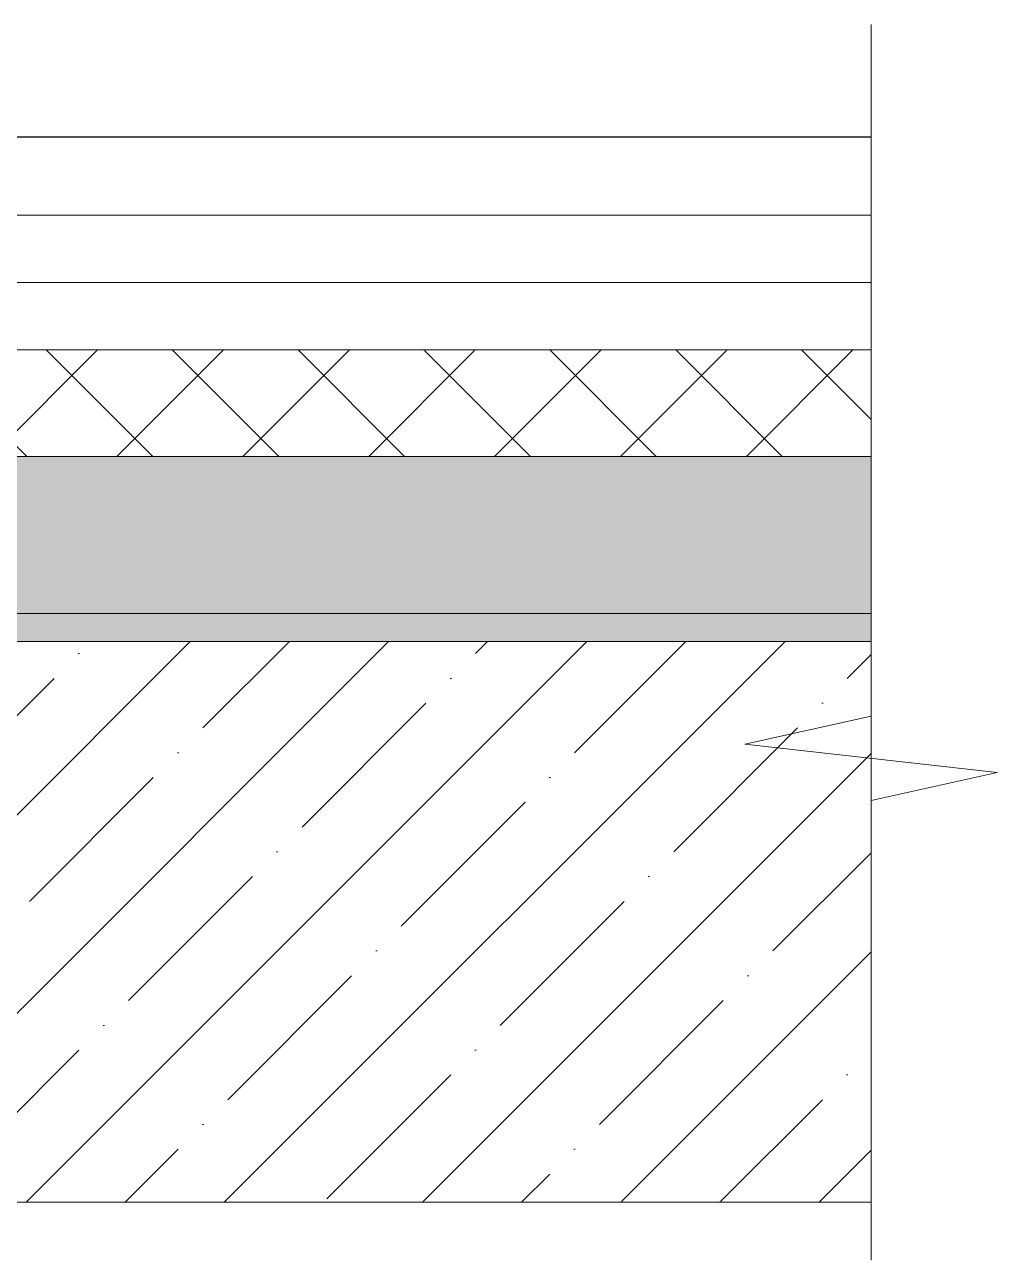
# Model space of a CAD drawing. Header units: millimetres. Extents: x -531467 to 558829, y -9025 to 266565.
# Drawn here: x -517191 to -515456, y 28433 to 30636 of the extents above; entities that cross this region are included whole.
import ezdxf

# ---------------------------------------------------------------- set-up
doc = ezdxf.new("R2010")
doc.units = ezdxf.units.MM
doc.layers.add('АР_Перегородки кирпич штрих', color=7, linetype='Continuous')
doc.layers.add('АР_Плита', color=220, linetype='Continuous')
doc.layers.add('АР_Тонкие', color=250, linetype='Continuous', lineweight=0)
doc.layers.add('АР_Штриховка', color=252, linetype='Continuous', lineweight=0)

# ---------------------------------------------------------------- blocks, each defined once
blk = doc.blocks.new('*U37')
at = {"color": 8}
blk.add_lwpolyline([(0, -6.699), (0, 1.502), (2.25, 2.002), (-2.25, 2.502), (0, 3.002), (0, 15.335)], dxfattribs=at)

msp = doc.modelspace()

# ---------------------------------------------------------------- hatches: boundary and pattern name
at = {"layer": 'АР_Перегородки кирпич штрих', "transparency": 33554559}
h = msp.add_hatch(dxfattribs=at)
h.set_pattern_fill('ANSI37', color=256, scale=50, style=0)
h.set_pattern_definition([(45, (76151.72, -1254502.72), (-112.253202, 112.253202), []), (135, (76151.72, -1254502.72), (-112.253202, -112.253202), [])])
h.paths.add_polyline_path([(-522506.5, 30056.6), (-522506.5, 29866.6), (-515681.1, 29866.6), (-515681.1, 30056.6)])
at = {"layer": 'АР_Перегородки кирпич штрих', "transparency": 33554687}
msp.add_hatch(color=256, dxfattribs=at).paths.add_polyline_path([(-522506.5, 29586.6), (-522506.5, 29536.6), (-515681.1, 29536.6), (-515681.1, 29586.6)])
at = {"layer": 'АР_Штриховка', "ltscale": 100, "true_color": 0x000000}
h = msp.add_hatch(dxfattribs=at)
h.set_pattern_fill('AR-CONC', color=18, scale=0.9, style=0)
h.set_pattern_definition([(50, (76151.72, -1254392.72), (163.966202, -14.345177), [17.145, -188.595]), (355, (76151.72, -1254392.72), (-31.71908, 171.95116), [13.716, -150.876526]), (100.451445, (76165.39, -1254393.91), (132.247122, 157.605977), [14.571008, -160.28122]), (46.1842, (76151.72, -1254347), (243.971137, -37.838095), [25.7175, -282.8925]), (96.635558, (76172.05, -1254350.15), (213.66372, 222.683512), [21.85652, -240.422047]), (351.184151, (76151.72, -1254347), (213.66372, 222.68351), [20.57397, -226.31376]), (21, (76174.58, -1254358.43), (136.452952, -92.038678), [17.145, -188.595]), (326, (76174.58, -1254358.43), (55.621826, 165.76917), [13.716, -150.876]), (71.451445, (76185.95, -1254366.1), (192.074777, 73.730492), [14.571008, -160.280944]), (37.5, (76151.724, -1254392.72), (2.779743, 76.099535), [0, -149.0472, 0, -153.162, 0, -151.4475]), (7.5, (76151.72, -1254392.72), (60.1376963, 90.1625173), [0, -87.3252, 0, -145.6182, 0, -57.7215]), (327.5, (76100.746, -1254392.72), (122.0315357, -5.1558696), [0, -57.15, 0, -178.308, 0, -236.601]), (317.5, (76077.89, -1254392.72), (133.316263, 22.883842), [0, -74.295, 0, -118.4148, 0, -168.021])])
h.paths.add_polyline_path([(-515681.1, 29586.6), (-515681.1, 29866.6), (-522506.5, 29866.6), (-522506.5, 29586.6)])
h = msp.add_hatch(dxfattribs=at)
h.set_pattern_fill('ANSI35', color=18, scale=1000, style=0)
h.set_pattern_definition([(45, (-5200836.66, 762033.2), (-176.776695, 176.776695), []), (45, (-5200659.9, 762033.2), (-176.776695, 176.776695), [312.5, -62.5, 0, -62.5])])
h.paths.add_polyline_path([(-515681.1, 29536.6), (-522506.5, 29536.6), (-522506.5, 28536.6), (-515681.1, 28536.6)])

# ---------------------------------------------------------------- linework, layer by layer
at = {"layer": 'АР_Плита', "color": 18, "lineweight": 5, "ltscale": 100, "true_color": 0x000000}
msp.add_lwpolyline([(-522506.5, 29536.6), (-515681.1, 29536.6), (-515681.1, 28536.6), (-522506.5, 28536.6)], close=True, dxfattribs=at)
at = {"layer": 'АР_Тонкие', "lineweight": 30}
msp.add_line((-522506.5, 30436.6), (-515681.1, 30436.6), dxfattribs=at)
at = {"layer": 'АР_Тонкие'}
for points in [[(-522506.5, 30296.6), (-515681.1, 30296.6)], [(-522506.5, 30176.6), (-515681.1, 30176.6)], [(-522506.5, 30056.6), (-515681.1, 30056.6)], [(-522506.5, 29866.6), (-515681.1, 29866.6)], [(-522506.5, 29586.6), (-522506.5, 29586.6), (-515681.1, 29586.6)]]:
    msp.add_lwpolyline(points, dxfattribs=at)

# ---------------------------------------------------------------- block references
at = {"layer": 'АР_Тонкие', "xscale": 100, "yscale": 100, "zscale": 100}
msp.add_blockref('*U37', (-515681.1, 29103), dxfattribs=at)

doc.saveas('drawing.dxf')
